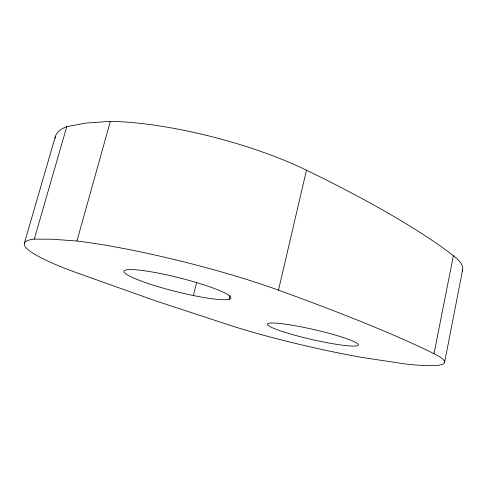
<?xml version="1.0" encoding="UTF-8"?>
<svg xmlns="http://www.w3.org/2000/svg" width="487" height="487" viewBox="0 0 487 487"><rect width="100%" height="100%" fill="white"/><g stroke="black" fill="none" stroke-linecap="round" stroke-linejoin="round"><path stroke-width="0.73" d="M444.594 362.377L462.65 269.749M66.774 126.614L34.297 239.099A156.784 20.271 14.1 0 0 74.054 271.825L155.359 300.789L232.701 326.18A132.641 14.567 12.9 0 0 361.932 357.434L404.624 363.856A133.109 14.659 12.9 0 0 434.02 353.696L453.373 255.718L447.121 250.927A729.861 114.689 17.5 0 0 321.213 177.402L306.481 170.207A153.764 39.009 14.7 0 0 110.36 121.36L85.919 123.077L66.774 126.614A153.228 38.698 14.8 0 0 55.025 138.314M434.02 353.696L427.324 350.384A746.802 59.761 15.5 0 0 294.002 295.798L278.479 290.161L306.481 170.207M229.115 299.286A55.153 7.061 14.1 0 0 163.924 274.272A55.153 7.061 14.1 0 0 139.434 280.396A55.153 7.061 14.1 0 0 229.115 299.286L230.016 295.597M193.376 295.506L196.693 282.308M34.297 239.099L52.84 239.257L76.922 241.022L110.36 121.36M24.35 243.244L55.421 136.33M76.922 241.022A157.344 20.436 14.1 0 1 278.479 290.161M453.373 255.718A130.546 28.191 12.4 0 1 462.193 271.149M284.165 332.079A46.667 5.071 12.9 0 0 357.787 345.545A46.667 5.071 12.9 0 0 296.62 325.998A46.667 5.071 12.9 0 0 284.165 332.079"/></g></svg>
